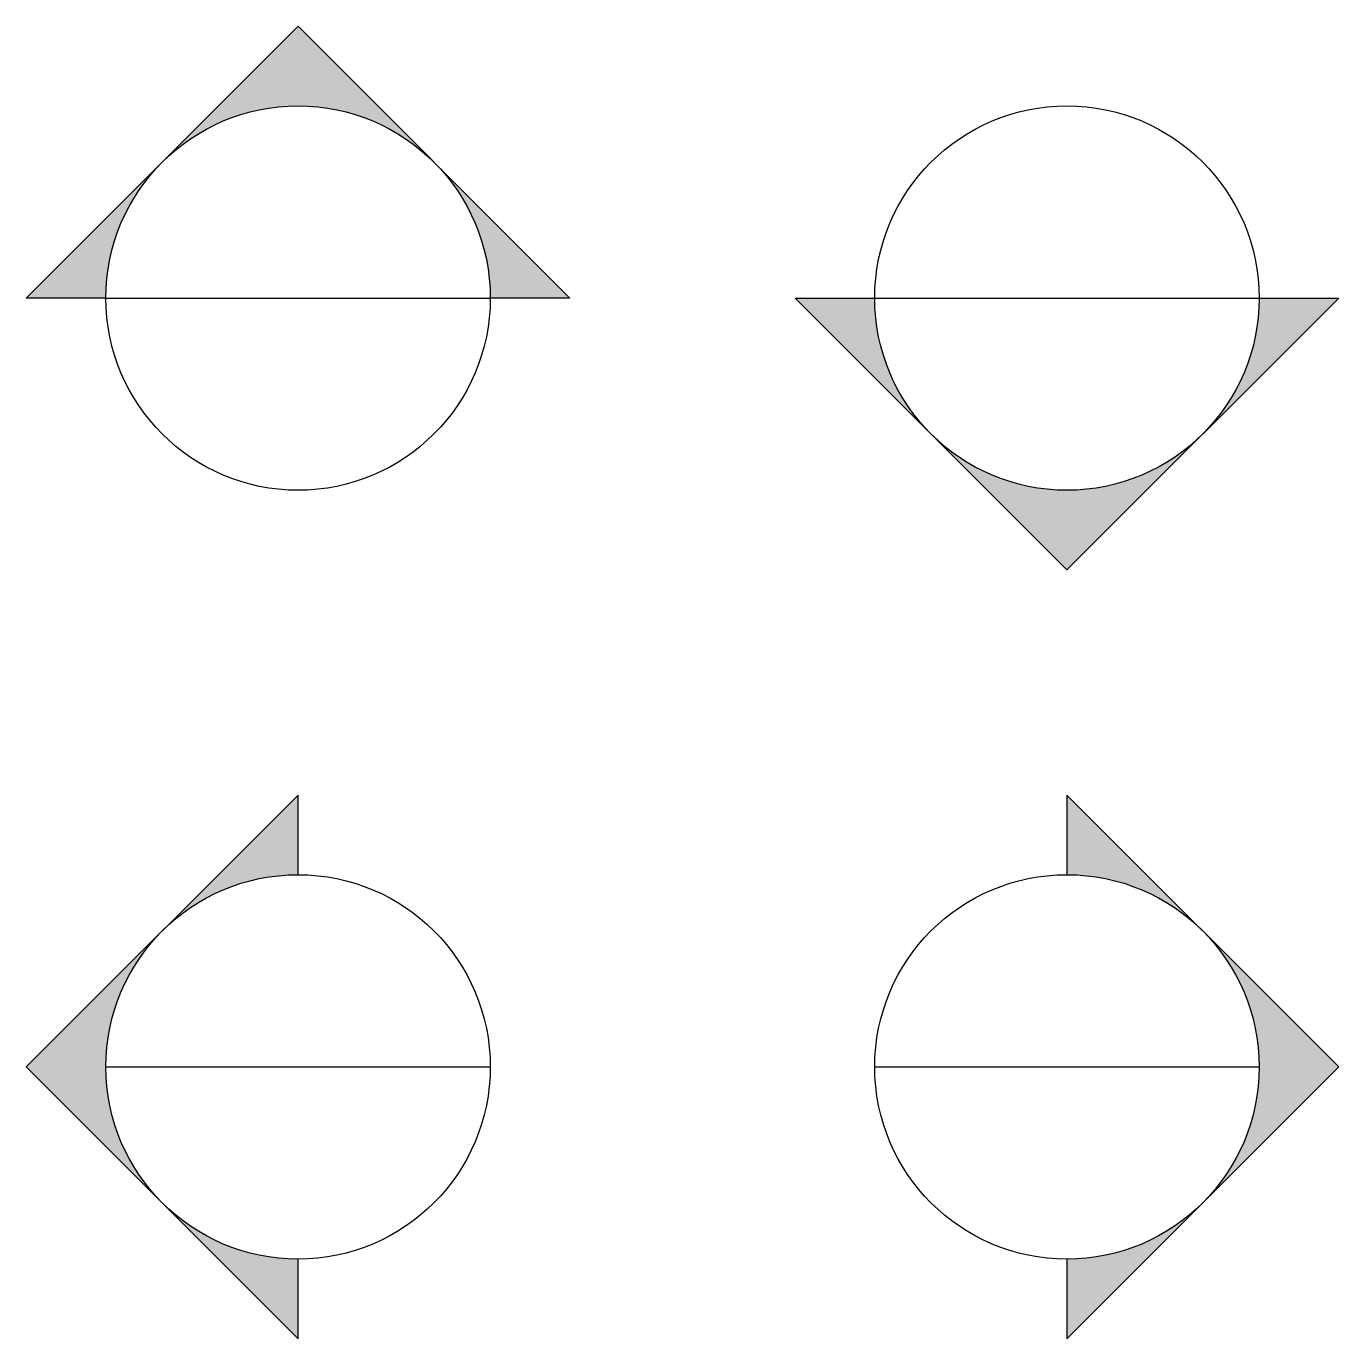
# Model space of a CAD drawing. Header units: inches. Extents: x 20.04 to 22.6, y 15.01 to 17.57.
import ezdxf

# ---------------------------------------------------------------- set-up
doc = ezdxf.new("R2010")
doc.units = ezdxf.units.IN
doc.header["$MEASUREMENT"] = 0

# ---------------------------------------------------------------- blocks, each defined once
blk = doc.blocks.new('Right')
h = blk.add_hatch(color=256)
h.paths.add_polyline_path([(0, 0.5303), (0, 0.375, -0.198912), (0.2652, 0.2652)])
h.paths.add_polyline_path([(0.2652, -0.2652), (0.5303, 0), (0.2652, 0.2652, -0.198912), (0.375, 0, -0.198912)])
h.paths.add_polyline_path([(0.2652, -0.2652, -0.198912), (0, -0.375), (0, -0.5303)])
for p, q in [((0, 0.5303), (0.5303, 0)), ((0, 0.5303), (0, 0.375)), ((-0.375, 0), (0.375, 0)), ((0, -0.5303), (0.5303, 0)), ((0, -0.375), (0, -0.5303))]:
    blk.add_line(p, q)
blk.add_circle((0, 0), 0.375)
blk = doc.blocks.new('Left')
h = blk.add_hatch(color=256)
h.paths.add_polyline_path([(0, -0.5303), (0, -0.375, -0.198912), (-0.2652, -0.2652)])
h.paths.add_polyline_path([(-0.2652, 0.2652), (-0.5303, 0), (-0.2652, -0.2652, -0.198912), (-0.375, 0, -0.198912)])
h.paths.add_polyline_path([(-0.2652, 0.2652, -0.198912), (0, 0.375), (0, 0.5303)])
for p, q in [((0, 0.5303), (-0.5303, 0)), ((0, 0.375), (0, 0.5303)), ((0, -0.5303), (-0.5303, 0)), ((-0.375, 0), (0.375, 0)), ((0, -0.5303), (0, -0.375))]:
    blk.add_line(p, q)
blk.add_circle((0, 0), 0.375)
blk = doc.blocks.new('Up')
h = blk.add_hatch(color=256)
h.paths.add_polyline_path([(0.5303, 0), (0.375, 0, 0.198912), (0.2652, 0.2652)])
h.paths.add_polyline_path([(0, 0.5303), (0.2652, 0.2652, 0.198912), (0, 0.375, 0.198912), (-0.2652, 0.2652)])
h.paths.add_polyline_path([(-0.2652, 0.2652, 0.198912), (-0.375, 0), (-0.5303, 0)])
for p, q in [((-0.5303, 0), (0, 0.5303)), ((0.5303, 0), (0, 0.5303)), ((-0.375, 0), (0.375, 0)), ((0.5303, 0), (0.375, 0)), ((-0.375, 0), (-0.5303, 0))]:
    blk.add_line(p, q)
blk.add_circle((0, 0), 0.375)
blk = doc.blocks.new('Down')
h = blk.add_hatch(color=256)
h.paths.add_polyline_path([(-0.5303, 0), (-0.375, 0, 0.198912), (-0.2652, -0.2652)])
h.paths.add_polyline_path([(0, -0.5303), (-0.2652, -0.2652, 0.198912), (0, -0.375, 0.198912), (0.2652, -0.2652)])
h.paths.add_polyline_path([(0.2652, -0.2652, 0.198912), (0.375, 0), (0.5303, 0)])
for p, q in [((-0.375, 0), (0.375, 0)), ((0.5303, 0), (0, -0.5303)), ((0.375, 0), (0.5303, 0)), ((-0.5303, 0), (0, -0.5303)), ((-0.5303, 0), (-0.375, 0))]:
    blk.add_line(p, q)
blk.add_circle((0, 0), 0.375)

msp = doc.modelspace()

# ---------------------------------------------------------------- block references
for name, p in [('Up', (20.5695, 17.0412)), ('Down', (22.0695, 17.0412)), ('Left', (20.5695, 15.5412)), ('Right', (22.0695, 15.5412))]:
    msp.add_blockref(name, p)

doc.saveas('drawing.dxf')
